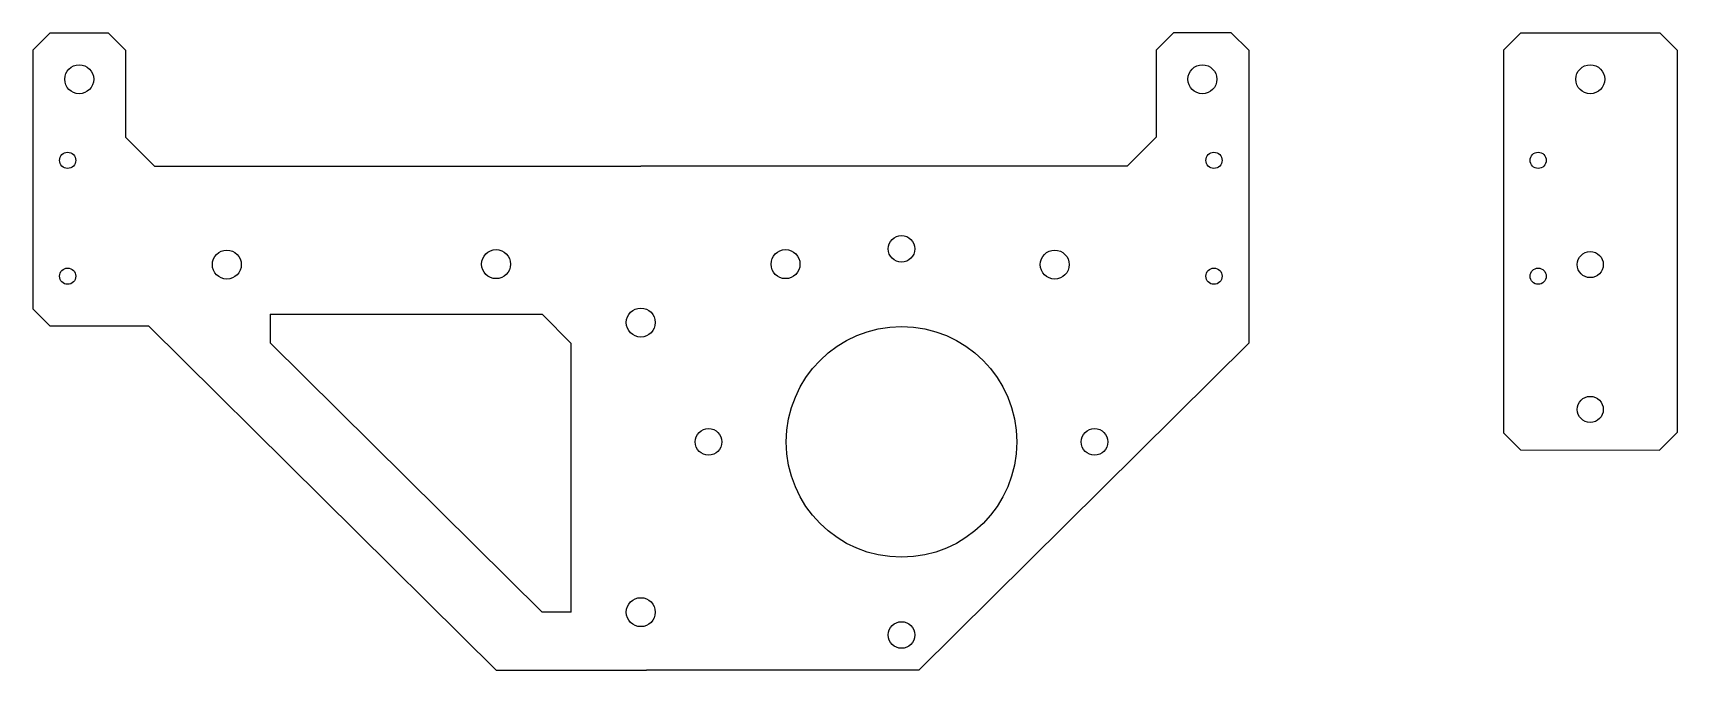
# Model space of a CAD drawing. Header units: millimetres. Extents: x 307 to 591, y -84 to 26.
import ezdxf

# ---------------------------------------------------------------- set-up
doc = ezdxf.new("R2010")
doc.units = ezdxf.units.MM
doc.layers.get('0').update_dxf_attribs({"lineweight": 25})
doc.layers.add('Sketch001', color=7, linetype='Continuous')

msp = doc.modelspace()

# ---------------------------------------------------------------- linework, layer by layer
for p, q in [((307, 23), (310, 26)), ((310, 26), (320, 26)), ((323, 23), (320, 26)), ((501, 23), (504, 26)), ((514, 26), (504, 26)), ((517, 23), (514, 26)), ((561, 23), (564, 26)), ((564, 26), (588, 26)), ((591, 23), (588, 26)), ((307, 23), (307, -21.62)), ((323, 23), (323, 8)), ((501, 23), (501, 8)), ((517, 23), (517, -27.57)), ((561, 23), (561, -43.02)), ((591, 23), (591, -42.98)), ((323, 8), (328, 3)), ((501, 8), (496, 3)), ((328, 3), (412, 3)), ((496, 3), (412, 3)), ((307, -21.62), (310, -24.62)), ((348, -22.57), (394.95, -22.57)), ((348, -22.57), (348, -27.52)), ((394.95, -22.57), (400, -27.62)), ((327.02, -24.62), (310, -24.62)), ((387, -84), (327.02, -24.62)), ((394.95, -74), (348, -27.52)), ((400, -74), (400, -27.62)), ((460, -84), (517, -27.57)), ((561, -43.02), (563.97, -45.99)), ((591, -42.98), (587.97, -46.01)), ((563.97, -45.99), (587.97, -46.01)), ((400, -74), (394.95, -74)), ((387, -84), (413, -84)), ((403, -84), (411, -84)), ((460, -84), (413, -84))]:
    msp.add_line(p, q)
for centre, radius in [((315, 18), 2.5), ((509, 18), 2.5), ((576, 18), 2.5), ((313, 4), 1.4), ((511, 4), 1.4), ((567, 4), 1.4), ((457.04, -11.28), 2.3), ((340.5, -14), 2.5), ((387, -13.92), 2.5), ((437, -13.92), 2.5), ((483.5, -14), 2.5), ((576, -14), 2.25), ((313, -16), 1.4), ((511, -16), 1.4), ((567, -16), 1.4), ((412, -24), 2.5), ((576, -39), 2.25), ((423.71, -44.61), 2.3), ((490.38, -44.61), 2.3), ((412, -74), 2.5), ((457.04, -77.94), 2.3)]:
    msp.add_circle(centre, radius)
at = {"layer": 'Sketch001'}
msp.add_circle((457.04, -44.61), 19.91, dxfattribs=at)

doc.saveas('drawing.dxf')
